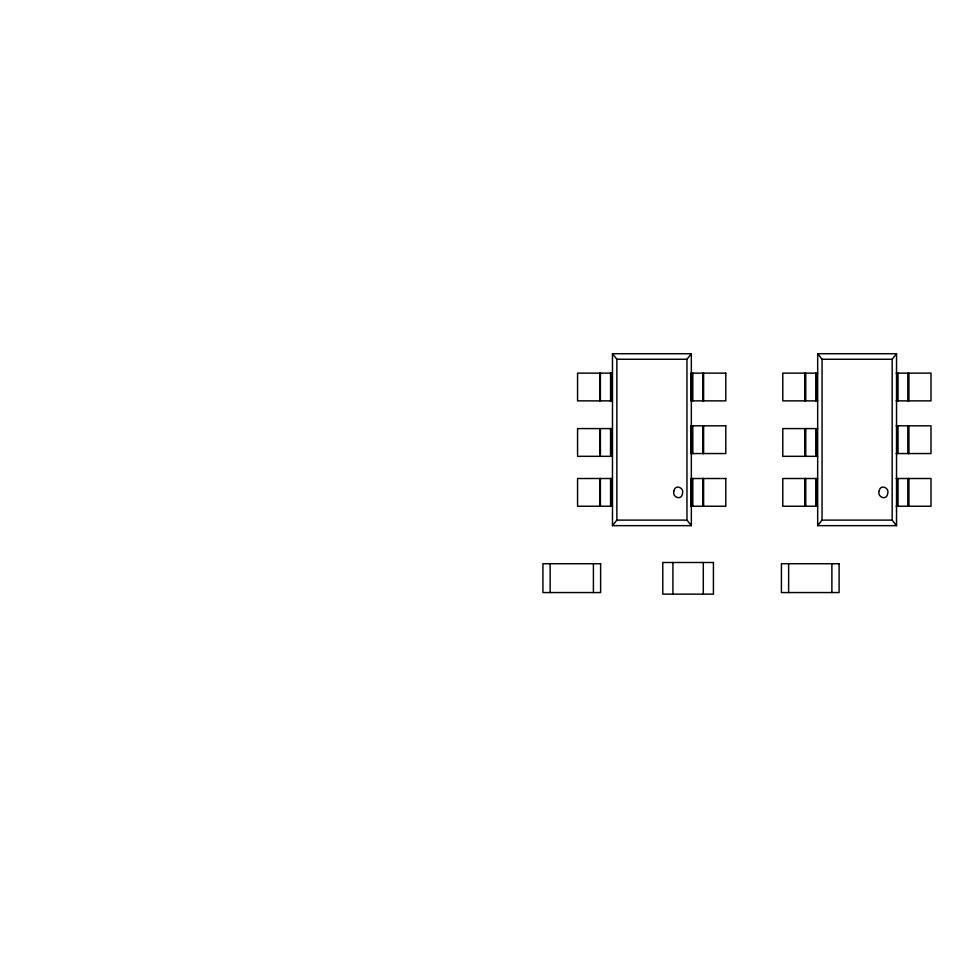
<?xml version="1.0" encoding="UTF-8"?>
<svg xmlns="http://www.w3.org/2000/svg" width="980" height="980" viewBox="0 0 980 980"><rect width="100%" height="100%" fill="white"/><g stroke="black" fill="none" stroke-linecap="round" stroke-linejoin="round"><path stroke-width="1.47" d="M691.341 525.648L686.956 520.111L686.956 359.268L691.341 353.719L612.476 353.719L612.476 525.648L691.341 525.648L691.341 353.719M612.476 525.648L616.861 520.111L616.861 359.268L612.476 353.719M896.541 525.648L892.168 520.111L892.168 359.268L896.541 353.719L817.675 353.719L817.675 525.648L896.541 525.648L896.541 353.719M817.675 525.648L822.061 520.111L822.061 359.268L817.675 353.719M616.861 359.268L686.956 359.268M822.061 359.268L892.168 359.268M612.476 373.135L577.575 373.135L577.575 400.869L612.476 400.869M817.675 373.135L782.787 373.135L782.787 400.869L817.675 400.869M896.1 373.135L931 373.135L931 400.869L896.1 400.869M896.1 425.822L931 425.822L931 453.556L896.1 453.556M612.476 428.591L577.575 428.591L577.575 456.325L612.476 456.325M817.675 428.591L782.787 428.591L782.787 456.325L817.675 456.325M612.476 478.51L577.575 478.51L577.575 506.244L612.476 506.244M817.675 478.51L782.787 478.51L782.787 506.244L817.675 506.244M896.1 478.51L931 478.51L931 506.244L896.1 506.244M616.861 520.111L686.956 520.111M822.061 520.111L892.168 520.111M908.815 373.135L908.815 400.869M908.815 425.822L908.815 453.556M908.815 478.51L908.815 506.244M908.374 373.135L908.374 400.869M908.374 425.822L908.374 453.556M908.374 478.51L908.374 506.244M908.178 373.135L908.178 400.869M908.178 425.822L908.178 453.556M908.178 478.51L908.178 506.244M898.023 373.135L898.023 400.869M898.023 425.822L898.023 453.556M898.023 478.51L898.023 506.244M831.885 563.721L831.885 592.557M817.247 373.135L817.247 400.869M817.247 428.591L817.247 456.325M817.247 478.51L817.247 506.244M815.764 373.135L815.764 400.869M815.764 428.591L815.764 456.325M815.764 478.51L815.764 506.244M805.609 373.135L805.609 400.869M805.609 428.591L805.609 456.325M805.609 478.51L805.609 506.244M805.413 373.135L805.413 400.869M805.413 428.591L805.413 456.325M805.413 478.51L805.413 506.244M804.972 373.135L804.972 400.869M804.972 428.591L804.972 456.325M804.972 478.51L804.972 506.244M788.63 563.721L788.63 592.557M703.603 373.135L703.603 400.869M703.603 425.822L703.603 453.556M703.603 478.51L703.603 506.244M703.297 562.495L703.297 594.137M703.175 373.135L703.175 400.869M703.175 425.822L703.175 453.556M703.175 478.51L703.175 506.244M702.979 373.135L702.979 400.869M702.979 425.822L702.979 453.556M702.979 478.51L702.979 506.244M692.811 373.135L692.811 400.869M692.811 425.822L692.811 453.556M692.811 478.51L692.811 506.244M672.917 562.495L672.917 594.137M612.035 373.135L612.035 400.869M612.035 428.591L612.035 456.325M612.035 478.51L612.035 506.244M610.565 373.135L610.565 400.869M610.565 428.591L610.565 456.325M610.565 478.51L610.565 506.244M600.397 373.135L600.397 400.869M600.397 428.591L600.397 456.325M600.397 478.51L600.397 506.244M600.201 373.135L600.201 400.869M600.201 428.591L600.201 456.325M600.201 478.51L600.201 506.244M599.772 373.135L599.772 400.869M599.772 428.591L599.772 456.325M599.772 478.51L599.772 506.244M593.402 563.721L593.402 592.557M550.148 563.721L550.148 592.557M673.958 490.943C671.704 497.044 681.37 500.988 682.423 493.81C684.689 487.709 675.024 483.765 673.958 490.943M879.17 490.943C876.904 497.044 886.569 500.988 887.635 493.81C889.901 487.709 880.224 483.765 879.17 490.943M725.8 373.135L690.9 373.135L690.9 400.869L725.8 400.869L725.8 373.135M725.8 425.822L690.9 425.822L690.9 453.556L725.8 453.556L725.8 425.822M725.8 478.51L690.9 478.51L690.9 506.244L725.8 506.244L725.8 478.51M713.416 562.495L662.786 562.495L662.786 594.137L713.416 594.137L713.416 562.495M600.618 563.721L542.932 563.721L542.932 592.557L600.618 592.557L600.618 563.721M839.101 563.721L781.415 563.721L781.415 592.557L839.101 592.557L839.101 563.721"/></g></svg>
